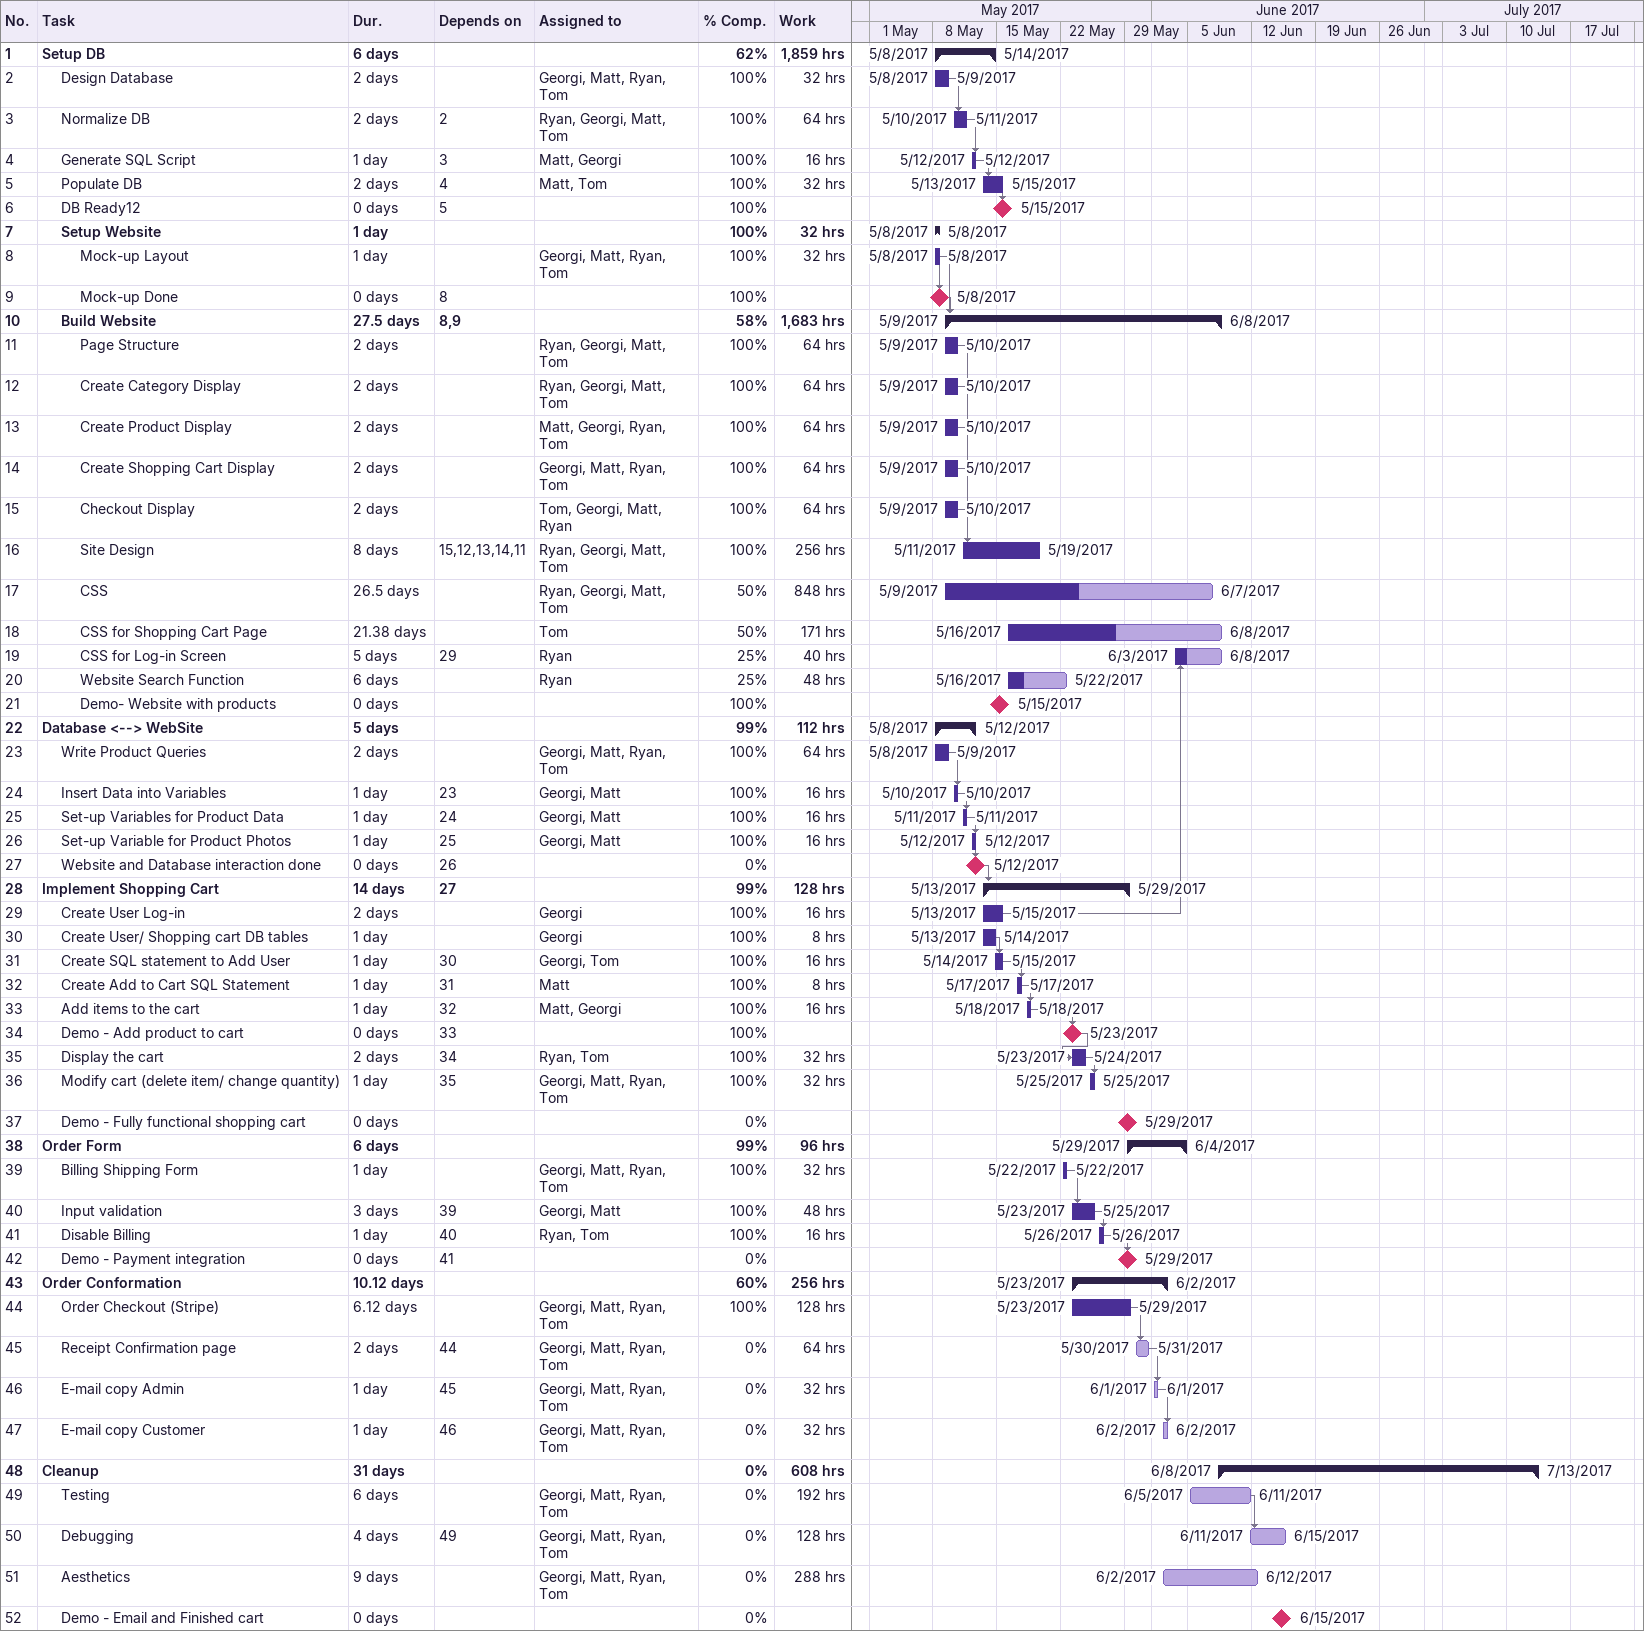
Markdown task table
| ID | Level | Task | Duration | Start | Finish | Predecessors | Resources | % complete | Work (h) |
|---|---|---|---|---|---|---|---|---|---|
| 1 | 1 | **Setup DB** | 6d | 2017-05-08 | 2017-05-14 |  |  | 62 | 1859 |
| 2 | 2 | Design Database | 2d | 2017-05-08 | 2017-05-09 |  | Georgi, Matt, Ryan, Tom | 100 | 32 |
| 3 | 2 | Normalize DB | 2d | 2017-05-10 | 2017-05-11 | 2 | Ryan, Georgi, Matt, Tom | 100 | 64 |
| 4 | 2 | Generate SQL Script | 1d | 2017-05-12 | 2017-05-12 | 3 | Matt, Georgi | 100 | 16 |
| 5 | 2 | Populate DB | 2d | 2017-05-13 | 2017-05-15 | 4 | Matt, Tom | 100 | 32 |
| 6 | 2 | DB Ready12 | 0d | 2017-05-15 | 2017-05-15 | 5 |  | 100 |  |
| 7 | 2 | **Setup Website** | 1d | 2017-05-08 | 2017-05-08 |  |  | 100 | 32 |
| 8 | 3 | Mock-up Layout | 1d | 2017-05-08 | 2017-05-08 |  | Georgi, Matt, Ryan, Tom | 100 | 32 |
| 9 | 3 | Mock-up Done | 0d | 2017-05-08 | 2017-05-08 | 8 |  | 100 |  |
| 10 | 2 | **Build Website** | 27.5d | 2017-05-09 | 2017-06-08 | 8, 9 |  | 58 | 1683 |
| 11 | 3 | Page Structure | 2d | 2017-05-09 | 2017-05-10 |  | Ryan, Georgi, Matt, Tom | 100 | 64 |
| 12 | 3 | Create Category Display | 2d | 2017-05-09 | 2017-05-10 |  | Ryan, Georgi, Matt, Tom | 100 | 64 |
| 13 | 3 | Create Product Display | 2d | 2017-05-09 | 2017-05-10 |  | Matt, Georgi, Ryan, Tom | 100 | 64 |
| 14 | 3 | Create Shopping Cart Display | 2d | 2017-05-09 | 2017-05-10 |  | Georgi, Matt, Ryan, Tom | 100 | 64 |
| 15 | 3 | Checkout Display | 2d | 2017-05-09 | 2017-05-10 |  | Tom, Georgi, Matt, Ryan | 100 | 64 |
| 16 | 3 | Site Design | 8d | 2017-05-11 | 2017-05-19 | 15, 12, 13, 14, 11 | Ryan, Georgi, Matt, Tom | 100 | 256 |
| 17 | 3 | CSS | 26.5d | 2017-05-09 | 2017-06-07 |  | Ryan, Georgi, Matt, Tom | 50 | 848 |
| 18 | 3 | CSS for Shopping Cart Page | 21.38d | 2017-05-16 | 2017-06-08 |  | Tom | 50 | 171 |
| 19 | 3 | CSS for Log-in Screen | 5d | 2017-06-03 | 2017-06-08 | 29 | Ryan | 25 | 40 |
| 20 | 3 | Website Search Function | 6d | 2017-05-16 | 2017-05-22 |  | Ryan | 25 | 48 |
| 21 | 3 | Demo- Website with products | 0d | 2017-05-15 | 2017-05-15 |  |  | 100 |  |
| 22 | 1 | **Database <--> WebSite** | 5d | 2017-05-08 | 2017-05-12 |  |  | 99 | 112 |
| 23 | 2 | Write Product Queries | 2d | 2017-05-08 | 2017-05-09 |  | Georgi, Matt, Ryan, Tom | 100 | 64 |
| 24 | 2 | Insert Data into Variables | 1d | 2017-05-10 | 2017-05-10 | 23 | Georgi, Matt | 100 | 16 |
| 25 | 2 | Set-up Variables for Product Data | 1d | 2017-05-11 | 2017-05-11 | 24 | Georgi, Matt | 100 | 16 |
| 26 | 2 | Set-up Variable for Product Photos | 1d | 2017-05-12 | 2017-05-12 | 25 | Georgi, Matt | 100 | 16 |
| 27 | 2 | Website and Database interaction done | 0d | 2017-05-12 | 2017-05-12 | 26 |  | 0 |  |
| 28 | 1 | **Implement Shopping Cart** | 14d | 2017-05-13 | 2017-05-29 | 27 |  | 99 | 128 |
| 29 | 2 | Create User Log-in | 2d | 2017-05-13 | 2017-05-15 |  | Georgi | 100 | 16 |
| 30 | 2 | Create User/ Shopping cart DB tables | 1d | 2017-05-13 | 2017-05-14 |  | Georgi | 100 | 8 |
| 31 | 2 | Create SQL statement to Add User | 1d | 2017-05-14 | 2017-05-15 | 30 | Georgi, Tom | 100 | 16 |
| 32 | 2 | Create Add to Cart SQL Statement | 1d | 2017-05-17 | 2017-05-17 | 31 | Matt | 100 | 8 |
| 33 | 2 | Add items to the cart | 1d | 2017-05-18 | 2017-05-18 | 32 | Matt, Georgi | 100 | 16 |
| 34 | 2 | Demo - Add product to cart | 0d | 2017-05-23 | 2017-05-23 | 33 |  | 100 |  |
| 35 | 2 | Display the cart | 2d | 2017-05-23 | 2017-05-24 | 34 | Ryan, Tom | 100 | 32 |
| 36 | 2 | Modify cart (delete item/ change quantity) | 1d | 2017-05-25 | 2017-05-25 | 35 | Georgi, Matt, Ryan, Tom | 100 | 32 |
| 37 | 2 | Demo - Fully functional shopping cart | 0d | 2017-05-29 | 2017-05-29 |  |  | 0 |  |
| 38 | 1 | **Order Form** | 6d | 2017-05-29 | 2017-06-04 |  |  | 99 | 96 |
| 39 | 2 | Billing Shipping Form | 1d | 2017-05-22 | 2017-05-22 |  | Georgi, Matt, Ryan, Tom | 100 | 32 |
| 40 | 2 | Input validation | 3d | 2017-05-23 | 2017-05-25 | 39 | Georgi, Matt | 100 | 48 |
| 41 | 2 | Disable Billing | 1d | 2017-05-26 | 2017-05-26 | 40 | Ryan, Tom | 100 | 16 |
| 42 | 2 | Demo - Payment integration | 0d | 2017-05-29 | 2017-05-29 | 41 |  | 0 |  |
| 43 | 1 | **Order Conformation** | 10.12d | 2017-05-23 | 2017-06-02 |  |  | 60 | 256 |
| 44 | 2 | Order Checkout (Stripe) | 6.12d | 2017-05-23 | 2017-05-29 |  | Georgi, Matt, Ryan, Tom | 100 | 128 |
| 45 | 2 | Receipt Confirmation page | 2d | 2017-05-30 | 2017-05-31 | 44 | Georgi, Matt, Ryan, Tom | 0 | 64 |
| 46 | 2 | E-mail copy Admin | 1d | 2017-06-01 | 2017-06-01 | 45 | Georgi, Matt, Ryan, Tom | 0 | 32 |
| 47 | 2 | E-mail copy Customer | 1d | 2017-06-02 | 2017-06-02 | 46 | Georgi, Matt, Ryan, Tom | 0 | 32 |
| 48 | 1 | **Cleanup** | 31d | 2017-06-08 | 2017-07-13 |  |  | 0 | 608 |
| 49 | 2 | Testing | 6d | 2017-06-05 | 2017-06-11 |  | Georgi, Matt, Ryan, Tom | 0 | 192 |
| 50 | 2 | Debugging | 4d | 2017-06-11 | 2017-06-15 | 49 | Georgi, Matt, Ryan, Tom | 0 | 128 |
| 51 | 2 | Aesthetics | 9d | 2017-06-02 | 2017-06-12 |  | Georgi, Matt, Ryan, Tom | 0 | 288 |
| 52 | 2 | Demo - Email and Finished cart | 0d | 2017-06-15 | 2017-06-15 |  |  | 0 |  |
